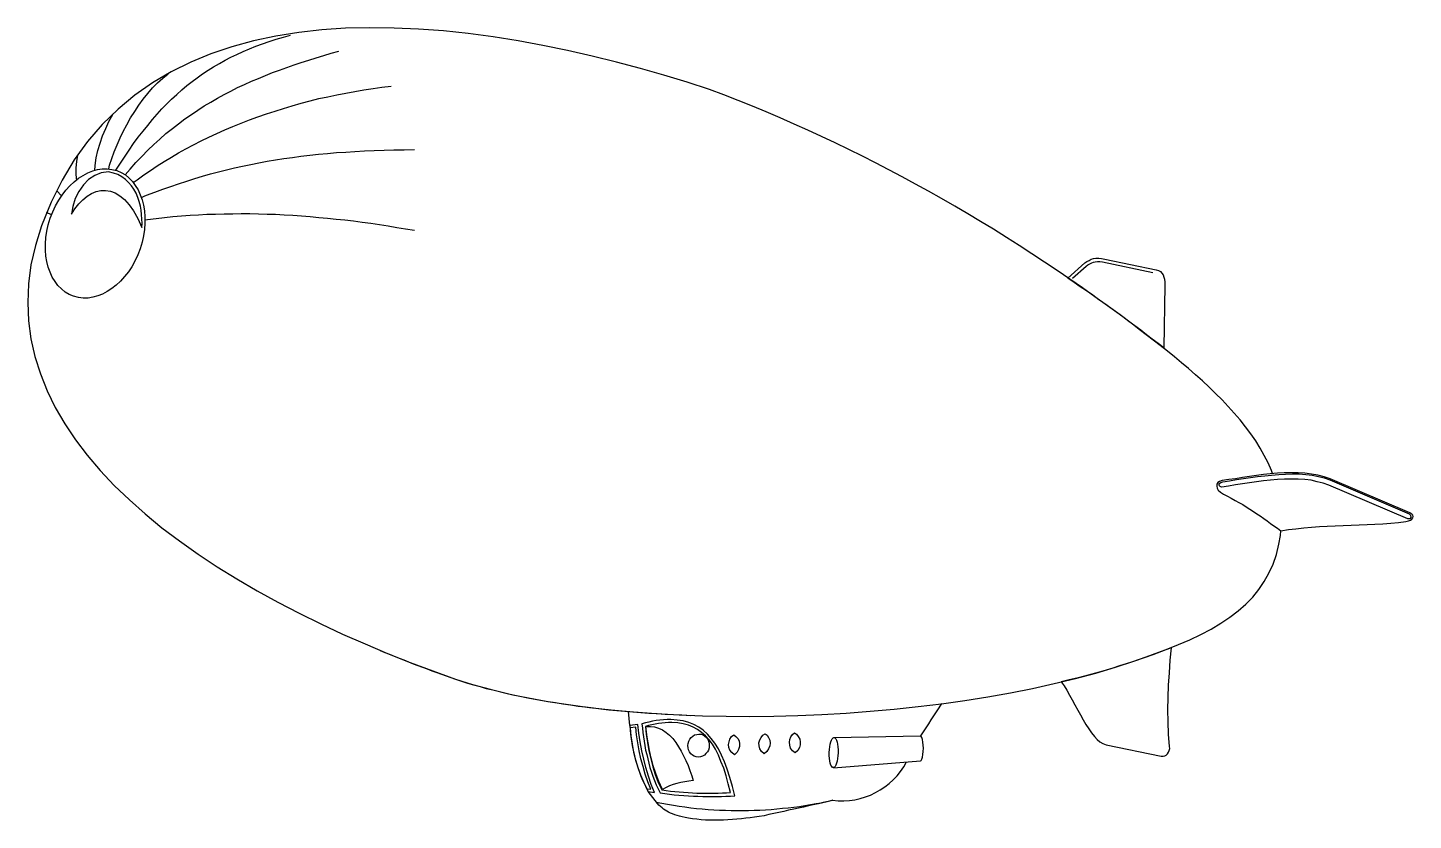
# Model space of a CAD drawing. Header units: metres. Extents: x 0 to 26.2, y -9.8 to 5.2.
import ezdxf

# ---------------------------------------------------------------- set-up
doc = ezdxf.new("R2010")
doc.units = ezdxf.units.M
doc.layers.add('Ceco.net 48', color=7, linetype='Continuous')

# ---------------------------------------------------------------- blocks, each defined once
blk = doc.blocks.new('Ballon')
for p, q in [((47.12, -46.5), (47.74, -46.76)), ((47.74, -46.76), (48.36, -47.02)), ((48.36, -47.02), (49, -47.28)), ((49, -47.28), (49.63, -47.52)), ((49.63, -47.52), (50.25, -47.78)), ((50.25, -47.78), (50.88, -48.01)), ((50.88, -48.01), (51.52, -48.28)), ((51.52, -48.28), (52.15, -48.51)), ((52.15, -48.51), (52.77, -48.75)), ((52.77, -48.75), (53.4, -48.98)), ((53.4, -48.98), (54.02, -49.22)), ((54.02, -49.22), (54.68, -49.46)), ((54.68, -49.46), (55.31, -49.67)), ((55.31, -49.67), (55.93, -49.9)), ((55.93, -49.9), (56.56, -50.14)), ((56.56, -50.14), (57.19, -50.35)), ((57.19, -50.35), (57.99, -50.62)), ((57.99, -50.62), (58.79, -50.86)), ((58.79, -50.86), (59.6, -51.09)), ((59.6, -51.09), (60.46, -51.34)), ((60.46, -51.34), (61.29, -51.57)), ((61.29, -51.57), (62.16, -51.78)), ((62.16, -51.78), (63.04, -52.01)), ((63.04, -52.01), (63.93, -52.23)), ((63.93, -52.23), (64.85, -52.42)), ((64.85, -52.42), (65.78, -52.61)), ((65.78, -52.61), (66.7, -52.8)), ((66.7, -52.8), (67.64, -52.98)), ((67.64, -52.98), (68.6, -53.15)), ((68.6, -53.15), (69.57, -53.33)), ((69.57, -53.33), (70.55, -53.48)), ((70.55, -53.48), (71.53, -53.64)), ((71.53, -53.64), (72.54, -53.79)), ((72.54, -53.79), (73.55, -53.93)), ((73.55, -53.93), (74.56, -54.06)), ((74.56, -54.06), (75.6, -54.18)), ((75.6, -54.18), (76.61, -54.31)), ((76.61, -54.31), (77.67, -54.43)), ((77.67, -54.43), (78.72, -54.52)), ((78.72, -54.52), (79.79, -54.61)), ((79.79, -54.61), (80.86, -54.71)), ((80.46, -56.52), (80.29, -54.66)), ((80.86, -54.71), (81.93, -54.8)), ((81.93, -54.8), (83.03, -54.88)), ((83.03, -54.88), (84.11, -54.95)), ((84.11, -54.95), (85.21, -55.02)), ((85.21, -55.02), (86.31, -55.07)), ((86.31, -55.07), (87.44, -55.13)), ((87.44, -55.13), (88.55, -55.18)), ((81.55, -56.38), (80.46, -56.52)), ((80.46, -56.52), (80.51, -57.13)), ((80.51, -57.13), (80.57, -57.71)), ((81.69, -57.56), (81.55, -56.38)), ((80.57, -57.71), (80.65, -58.3)), ((80.65, -58.3), (80.74, -58.89)), ((80.74, -58.89), (80.85, -59.46)), ((81.86, -58.73), (81.69, -57.56)), ((82.08, -59.9), (81.86, -58.73)), ((107.76, -58.15), (119.32, -57.93)), ((80.85, -59.46), (80.97, -60.03)), ((80.97, -60.03), (81.11, -60.6)), ((81.11, -60.6), (81.25, -61.15)), ((81.11, -60.6), (81.11, -60.6)), ((81.11, -60.6), (81.11, -60.6)), ((82.34, -61.04), (82.08, -59.9)), ((82.62, -62.16), (82.34, -61.04)), ((81.25, -61.15), (81.42, -61.7)), ((81.42, -61.7), (81.59, -62.26)), ((81.59, -62.26), (81.76, -62.79)), ((81.76, -62.79), (81.96, -63.32)), ((82.95, -63.3), (82.62, -62.16)), ((107.68, -62.18), (119.34, -61.24)), ((81.96, -63.32), (82.19, -63.84)), ((82.19, -63.84), (82.42, -64.35)), ((82.42, -64.35), (82.46, -64.44)), ((82.46, -64.44), (82.65, -64.87)), ((83.34, -64.42), (82.95, -63.3)), ((83.77, -65.49), (83.34, -64.42)), ((82.65, -64.87), (82.91, -65.37)), ((82.91, -65.37), (83.77, -65.49))]:
    blk.add_line(p, q)
for points in [[(166.39, -22.87), (166.22, -22.45), (165.79, -21.43), (165.27, -20.44), (164.72, -19.47), (164.12, -18.48), (163.46, -17.54), (162.77, -16.62), (162.04, -15.68), (161.26, -14.79), (160.46, -13.9), (159.63, -13.03), (158.77, -12.17), (157.89, -11.31), (157, -10.48), (156.08, -9.66), (155.16, -8.84), (154.21, -8.07), (153.28, -7.28), (152.33, -6.51), (151.37, -5.77), (150.43, -5.02), (149.49, -4.31), (148.57, -3.6), (147.66, -2.89), (146, -1.65), (144.33, -0.45), (142.63, 0.76), (140.96, 1.94), (139.28, 3.1), (137.6, 4.26), (135.89, 5.39), (134.2, 6.5), (132.49, 7.61), (130.8, 8.69), (129.08, 9.78), (127.35, 10.82), (125.64, 11.85), (123.91, 12.89), (122.15, 13.88), (120.41, 14.87), (118.66, 15.83), (116.89, 16.8), (115.11, 17.74), (113.33, 18.66), (111.55, 19.55), (109.74, 20.45), (107.92, 21.33), (106.1, 22.2), (104.28, 23.02), (102.43, 23.85), (100.58, 24.68), (98.71, 25.46), (96.85, 26.24), (94.96, 27), (93.06, 27.73), (91.14, 28.47), (88.13, 29.44), (85.02, 30.38), (81.89, 31.27), (78.69, 32.12), (75.43, 32.93), (72.16, 33.67), (68.85, 34.34), (65.55, 34.95), (62.21, 35.49), (58.88, 35.93), (55.55, 36.29), (52.25, 36.54), (48.96, 36.68), (45.7, 36.72), (42.49, 36.64), (39.32, 36.42), (36.22, 36.08), (33.16, 35.61), (30.19, 34.96), (27.3, 34.18), (24.49, 33.24), (21.78, 32.12), (19.18, 30.82), (16.69, 29.35), (14.31, 27.69), (12.08, 25.84), (9.97, 23.8), (8.01, 21.53), (6.22, 19.05), (4.59, 16.33), (3.12, 13.42), (1.83, 10.23)], [(11.78, 17.66), (12.31, 18.5), (12.92, 19.44), (13.56, 20.34), (14.16, 21.23), (14.78, 22.09), (15.41, 22.89), (16.04, 23.67), (16.67, 24.44), (17.29, 25.17), (17.93, 25.87), (18.59, 26.53), (19.24, 27.18), (19.92, 27.81), (20.59, 28.4), (21.26, 28.99), (21.97, 29.51), (22.65, 30.04), (23.37, 30.54), (24.1, 31.04), (24.85, 31.51), (25.62, 31.94), (26.38, 32.38), (27.17, 32.78), (27.97, 33.16), (28.8, 33.53), (29.63, 33.9), (30.51, 34.24), (31.38, 34.55), (32.28, 34.88), (33.22, 35.18), (34.17, 35.47), (35.13, 35.74)], [(13.01, 17.07), (13.68, 17.83), (14.46, 18.7), (15.25, 19.52), (16.05, 20.34), (16.86, 21.11), (17.68, 21.84), (18.48, 22.56), (19.33, 23.24), (20.16, 23.89), (21.02, 24.52), (21.88, 25.12), (22.72, 25.69), (23.6, 26.26), (24.48, 26.78), (25.37, 27.29), (26.25, 27.78), (27.15, 28.25), (28.05, 28.71), (28.97, 29.14), (29.89, 29.57), (30.83, 29.94), (31.77, 30.34), (32.71, 30.72), (33.66, 31.06), (34.64, 31.4), (35.6, 31.75), (36.57, 32.06), (37.57, 32.4), (38.54, 32.69), (39.57, 32.99), (40.57, 33.3), (41.59, 33.58)], [(10.82, 17.84), (10.95, 18.34), (11.25, 19.24), (11.56, 20.14), (11.94, 21.05), (12.34, 21.98), (12.76, 22.87), (13.23, 23.76), (13.76, 24.66), (14.3, 25.51), (14.86, 26.35), (15.45, 27.16), (16.07, 27.92), (16.7, 28.67), (17.36, 29.36), (18.07, 29.99), (18.76, 30.57)], [(14.11, 16.02), (14.62, 16.41), (15.51, 17.05), (16.39, 17.65), (17.3, 18.26), (18.25, 18.84), (19.2, 19.42), (20.15, 20), (21.15, 20.54), (22.17, 21.06), (23.19, 21.6), (24.22, 22.08), (25.29, 22.59), (26.35, 23.06), (27.43, 23.51), (28.54, 23.96), (29.64, 24.4), (30.77, 24.81), (31.91, 25.2), (33.06, 25.58), (34.2, 25.94), (35.36, 26.29), (36.55, 26.62), (37.73, 26.94), (38.91, 27.24), (40.11, 27.5), (41.3, 27.75), (42.52, 27.99), (43.71, 28.2), (44.92, 28.42), (46.15, 28.6), (47.35, 28.77), (48.58, 28.9)], [(8.95, 17.65), (9, 18.31), (9.16, 19.32), (9.39, 20.31), (9.68, 21.31), (10.01, 22.28), (10.42, 23.23), (10.85, 24.18), (11.36, 25.11)], [(15.17, 14.05), (15.88, 14.33), (16.98, 14.75), (18.05, 15.15), (19.11, 15.52), (20.17, 15.87), (21.26, 16.21), (22.32, 16.56), (23.37, 16.86), (24.44, 17.18), (25.51, 17.45), (26.58, 17.72), (27.65, 17.99), (28.72, 18.23), (29.8, 18.45), (30.91, 18.66), (32.02, 18.87), (33.12, 19.05), (34.25, 19.23), (35.37, 19.38), (36.52, 19.53), (37.69, 19.68), (38.86, 19.8), (40.05, 19.91), (41.26, 20.02), (42.5, 20.1), (43.74, 20.18), (45, 20.25), (46.31, 20.31), (47.62, 20.35), (48.95, 20.38), (50.33, 20.41), (51.71, 20.43)], [(6.56, 16.31), (6.49, 17.12), (6.49, 17.98), (6.56, 18.82), (6.72, 19.7)], [(11.9, 17.63), (12.49, 17.37), (13.05, 17.05), (13.53, 16.64), (14, 16.17), (14.38, 15.63), (14.76, 15.06), (15.04, 14.4), (15.28, 13.73), (15.47, 12.99), (15.59, 12.23), (15.66, 11.44), (15.67, 10.61), (15.6, 9.77), (15.47, 8.91), (15.29, 8.06), (15.03, 7.18), (14.7, 6.35), (14.32, 5.54), (13.9, 4.77), (13.45, 4.09), (12.92, 3.45), (12.41, 2.85), (11.83, 2.33), (11.24, 1.85), (10.64, 1.46), (10, 1.13), (9.35, 0.87), (8.71, 0.69), (8.07, 0.59), (7.42, 0.58), (6.78, 0.66), (6.14, 0.82), (5.55, 1.07), (4.99, 1.39), (4.51, 1.81), (4.03, 2.27), (3.65, 2.82), (3.28, 3.39), (3, 4.04), (2.75, 4.72), (2.57, 5.46), (2.44, 6.21), (2.38, 7), (2.37, 7.84), (2.44, 8.68), (2.57, 9.54), (2.75, 10.38), (3.01, 11.26), (3.34, 12.1), (3.71, 12.9), (4.14, 13.67), (4.59, 14.36), (5.11, 15), (5.63, 15.59), (6.21, 16.12), (6.8, 16.59), (7.4, 16.99), (8.04, 17.32), (8.69, 17.57), (9.32, 17.75), (9.97, 17.85), (10.62, 17.87), (11.25, 17.79), (11.9, 17.63)], [(10.79, 17.44), (9.83, 17.33), (8.95, 16.97), (8.14, 16.44), (7.44, 15.71), (6.85, 14.84), (6.36, 13.88), (6.04, 12.83), (5.84, 11.78), (6.31, 12.52), (6.83, 13.16), (7.37, 13.72), (7.93, 14.2), (8.53, 14.57), (9.15, 14.83), (9.78, 14.96), (10.41, 14.98), (11.06, 14.87), (11.68, 14.64), (12.33, 14.27), (12.95, 13.75), (13.56, 13.05), (14.14, 12.23), (14.7, 11.2), (15.24, 10.02), (15.28, 10.59), (15.26, 11.13), (15.23, 11.74), (15.17, 12.32), (15.06, 12.89), (14.9, 13.49), (14.7, 14.05), (14.48, 14.59), (14.2, 15.12), (13.88, 15.6), (13.49, 16.05), (13.08, 16.45), (12.58, 16.79), (12.04, 17.08), (11.46, 17.3), (10.79, 17.44)], [(4.51, 14.24), (3.87, 14.91)], [(3.19, 11.73), (2.5, 12.04)], [(15.66, 11.06), (16.01, 11.11), (17.15, 11.23), (18.29, 11.36), (19.41, 11.49), (20.55, 11.59), (21.7, 11.65), (22.84, 11.73), (23.96, 11.78), (25.11, 11.82), (26.26, 11.84), (27.41, 11.86), (28.55, 11.88), (29.69, 11.88), (30.83, 11.85), (31.99, 11.81), (33.13, 11.78), (34.28, 11.72), (35.44, 11.66), (36.59, 11.57), (37.74, 11.49), (38.91, 11.37), (40.05, 11.26), (41.22, 11.15), (42.37, 11.04), (43.53, 10.9), (44.69, 10.73), (45.86, 10.59), (47.01, 10.4), (48.17, 10.24), (49.35, 10.04), (50.51, 9.85), (51.69, 9.66)], [(1.83, 10.23), (1.02, 7.6), (0.43, 5.02), (0.11, 2.5), (0, 0), (0.11, -2.46), (0.43, -4.87), (0.96, -7.21), (1.69, -9.54), (2.59, -11.81), (3.68, -14.04), (4.94, -16.2), (6.39, -18.34), (7.95, -20.41), (9.7, -22.46), (11.57, -24.44), (13.59, -26.37), (15.71, -28.26), (17.94, -30.11), (20.3, -31.87), (22.76, -33.63), (25.32, -35.31), (27.93, -36.95), (30.66, -38.53), (33.44, -40.05), (36.27, -41.53), (39.16, -42.96), (42.09, -44.33), (45.09, -45.63), (48.07, -46.91), (51.11, -48.11), (54.15, -49.24), (57.19, -50.35), (59.43, -51.05), (61.79, -51.7), (64.26, -52.29), (66.84, -52.84), (69.5, -53.31), (72.26, -53.74), (75.09, -54.12), (77.98, -54.44), (80.96, -54.73), (83.98, -54.94), (87.06, -55.12), (90.17, -55.23), (93.33, -55.29), (96.52, -55.31), (99.72, -55.28), (102.93, -55.2), (106.15, -55.05), (109.38, -54.87), (112.6, -54.63), (115.8, -54.34), (118.99, -54), (122.13, -53.62), (125.24, -53.18), (128.32, -52.7), (131.34, -52.17), (134.3, -51.57), (137.18, -50.93), (140.02, -50.25), (142.75, -49.52), (145.4, -48.75), (147.96, -47.91), (150.43, -47.05), (152.15, -46.4), (153.8, -45.73), (155.34, -45.07), (156.81, -44.37), (158.18, -43.64), (159.48, -42.88), (160.67, -42.06), (161.77, -41.23), (162.79, -40.32), (163.72, -39.38), (164.53, -38.38), (165.27, -37.31), (165.9, -36.17), (166.44, -34.96), (166.89, -33.68), (167.23, -32.3), (167.42, -31.14), (167.49, -30.53)], [(139.03, 3.26), (141.29, 5.28), (141.57, 5.48), (141.86, 5.62), (142.15, 5.77), (142.46, 5.86), (142.77, 5.9), (143.14, 5.9), (143.52, 5.87), (143.97, 5.8), (150.84, 4.37), (151.13, 4.28), (151.39, 4.12), (151.58, 3.93), (151.74, 3.71), (151.86, 3.4), (151.92, 3.1), (151.98, 2.73), (151.97, 2.31), (151.85, -6.07), (151.08, -5.5), (150.3, -4.89), (149.54, -4.32), (148.76, -3.71), (147.97, -3.13), (147.16, -2.55), (146.38, -1.94), (145.56, -1.36), (144.78, -0.78), (143.97, -0.19), (143.15, 0.37), (142.34, 0.96), (141.5, 1.55), (140.68, 2.11), (139.87, 2.69), (139.03, 3.26)], [(139.65, 3.26), (141.46, 4.83), (141.71, 5.01), (141.95, 5.16), (142.21, 5.29), (142.43, 5.37), (142.68, 5.45), (142.97, 5.47), (143.28, 5.46), (143.63, 5.41), (150.37, 4)], [(159.64, -23.8), (159.3, -23.91), (159.08, -24.07), (158.93, -24.3), (158.91, -24.53), (158.98, -24.81), (159.13, -25.07), (159.42, -25.34), (159.8, -25.6), (160.34, -25.87), (160.85, -26.16), (161.37, -26.45), (161.88, -26.74), (162.39, -27.02), (162.87, -27.31), (163.35, -27.62), (163.83, -27.92), (164.29, -28.23), (164.74, -28.53), (165.22, -28.86), (165.67, -29.19), (166.12, -29.52), (166.57, -29.85), (167.02, -30.18), (167.47, -30.53), (168.49, -30.35), (169.5, -30.23), (170.54, -30.11), (171.57, -30.01), (172.63, -29.95), (173.68, -29.88), (174.75, -29.85), (175.83, -29.79), (176.87, -29.75), (177.95, -29.71), (179.02, -29.68), (180.06, -29.64), (181.12, -29.57), (182.17, -29.51), (183.2, -29.41), (184.21, -29.28), (184.54, -29.2), (184.82, -29.1), (185.01, -28.96), (185.13, -28.78), (185.19, -28.61), (185.12, -28.44), (184.97, -28.28), (184.74, -28.12), (174.06, -23.58), (173.26, -23.31), (172.43, -23.08), (171.58, -22.93), (170.69, -22.82), (169.8, -22.76), (168.89, -22.75), (167.95, -22.76), (167.03, -22.83), (166.08, -22.89), (165.15, -23.01), (164.22, -23.12), (163.28, -23.27), (162.34, -23.41), (161.43, -23.55), (160.52, -23.67), (159.64, -23.8)], [(184.47, -28.92), (173.89, -24.4), (173.14, -24.14), (172.35, -23.95), (171.53, -23.77), (170.67, -23.67), (169.8, -23.62), (168.89, -23.61), (167.98, -23.63), (167.06, -23.67), (166.11, -23.75), (165.18, -23.85), (164.22, -23.96), (163.28, -24.1), (162.35, -24.24), (161.41, -24.38), (160.5, -24.53), (159.61, -24.68), (159.48, -24.65), (159.36, -24.6), (159.28, -24.5), (159.23, -24.39), (159.25, -24.29), (159.33, -24.15), (159.48, -24.05), (159.75, -23.98), (160.64, -23.83), (161.55, -23.68), (162.49, -23.54), (163.43, -23.4), (164.37, -23.26), (165.33, -23.15), (166.25, -23.06), (167.21, -22.97), (168.12, -22.93), (169.04, -22.91), (169.94, -22.92), (170.81, -22.97), (171.68, -23.08), (172.5, -23.25), (173.29, -23.44), (174.04, -23.7), (184.62, -28.23), (184.83, -28.43), (184.85, -28.72), (184.74, -28.9), (184.47, -28.92)], [(138.14, -50.69), (138.52, -51.23), (138.89, -51.83), (139.25, -52.47), (139.6, -53.12), (139.96, -53.79), (140.34, -54.47), (140.69, -55.11), (141.08, -55.76), (141.44, -56.39), (141.81, -56.98), (142.16, -57.52), (142.56, -58), (142.94, -58.39), (143.31, -58.73), (143.7, -58.96), (144.12, -59.1), (151.5, -60.65), (151.74, -60.65), (151.96, -60.59), (152.16, -60.48), (152.35, -60.33), (152.47, -60.12), (152.57, -59.89), (152.63, -59.61), (152.61, -59.32), (152.49, -57.69), (152.41, -56.06), (152.39, -54.42), (152.42, -52.79), (152.48, -51.14), (152.59, -49.5), (152.71, -47.82), (152.88, -46.14), (152, -46.47), (151.13, -46.79), (150.29, -47.1), (149.42, -47.41), (148.55, -47.7), (147.68, -48.01), (146.82, -48.3), (145.93, -48.58), (145.04, -48.86), (144.13, -49.13), (143.19, -49.41), (142.22, -49.67), (141.26, -49.94), (140.24, -50.19), (139.21, -50.44), (138.14, -50.69)], [(81.27, -56.74), (80.52, -56.84), (80.63, -57.93), (80.79, -59.03), (80.98, -60.08), (81.23, -61.12), (81.54, -62.14), (81.88, -63.12), (82.28, -64.06), (82.73, -64.99), (83.26, -65.05), (82.87, -64.06), (82.54, -63.03), (82.24, -62.01), (81.96, -60.99), (81.74, -59.93), (81.55, -58.87), (81.38, -57.8), (81.27, -56.74)], [(82.09, -56.29), (82.15, -56.87), (82.23, -57.46), (82.29, -58.04), (82.38, -58.63), (82.48, -59.23), (82.59, -59.82), (82.73, -60.42), (82.87, -60.99), (83, -61.59), (83.16, -62.17), (83.35, -62.76), (83.55, -63.32), (83.77, -63.88), (83.99, -64.45), (84.24, -64.99), (84.51, -65.54), (85.14, -65.62), (85.77, -65.71), (86.41, -65.79), (87.04, -65.84), (87.68, -65.9), (88.32, -65.93), (88.97, -65.96), (89.58, -65.98), (90.23, -66.01), (90.85, -66.02), (91.47, -66.02), (92.1, -66.02), (92.72, -66.02), (93.32, -65.99), (93.92, -65.96), (94.53, -65.93), (94.2, -64.67), (93.85, -63.48), (93.5, -62.39), (93.11, -61.4), (92.73, -60.49), (92.31, -59.65), (91.85, -58.9), (91.36, -58.26), (90.85, -57.68), (90.29, -57.17), (89.7, -56.77), (89.05, -56.4), (88.35, -56.12), (87.62, -55.91), (86.81, -55.8), (85.94, -55.72), (85.48, -55.73), (84.97, -55.78), (84.49, -55.83), (83.99, -55.88), (83.51, -55.96), (83.02, -56.07), (82.55, -56.18), (82.09, -56.29)], [(82.56, -56.65), (82.67, -57.73), (82.83, -58.81), (83.02, -59.91), (83.26, -60.97), (83.53, -62.04), (83.88, -63.1), (84.28, -64.15), (84.75, -65.15), (85.33, -65.22), (85.91, -65.29), (86.49, -65.36), (87.08, -65.41), (87.67, -65.45), (88.26, -65.5), (88.85, -65.54), (89.41, -65.56), (90.01, -65.58), (90.58, -65.57), (91.15, -65.58), (91.72, -65.57), (92.29, -65.56), (92.84, -65.55), (93.39, -65.53), (93.94, -65.5), (93.64, -64.32), (93.33, -63.24), (93.02, -62.24), (92.66, -61.33), (92.32, -60.48), (91.91, -59.72), (91.51, -59.04), (91.06, -58.45), (90.57, -57.91), (90.07, -57.47), (89.53, -57.07), (88.92, -56.76), (88.3, -56.5), (87.61, -56.33), (86.88, -56.2), (86.09, -56.14), (85.65, -56.15), (85.2, -56.19), (84.75, -56.22), (84.29, -56.28), (83.84, -56.34), (83.41, -56.43), (82.97, -56.52), (82.56, -56.65)], [(82.63, -56.69), (83.23, -56.66), (83.79, -56.72), (84.32, -56.89), (84.84, -57.13), (85.32, -57.46), (85.79, -57.84), (86.21, -58.29), (86.62, -58.82), (87, -59.37), (87.34, -59.96), (87.67, -60.6), (87.98, -61.23), (88.26, -61.89), (88.51, -62.57), (88.76, -63.24), (88.96, -63.88), (88.37, -63.96), (87.81, -64.05), (87.29, -64.15), (86.77, -64.28), (86.27, -64.43), (85.79, -64.62), (85.31, -64.83), (84.84, -65.07), (84.34, -64), (83.94, -62.96), (83.58, -61.92), (83.33, -60.91), (83.1, -59.88), (82.93, -58.83), (82.76, -57.78), (82.63, -56.69)], [(89.99, -57.71), (90.26, -57.79), (90.51, -57.95), (90.71, -58.12), (90.89, -58.37), (91, -58.62), (91.09, -58.9), (91.1, -59.21), (91.07, -59.52), (90.98, -59.81), (90.85, -60.07), (90.65, -60.29), (90.45, -60.48), (90.19, -60.63), (89.94, -60.71), (89.64, -60.75), (89.36, -60.72), (89.09, -60.64), (88.84, -60.48), (88.62, -60.3), (88.46, -60.06), (88.33, -59.8), (88.26, -59.53), (88.22, -59.23), (88.26, -58.93), (88.34, -58.64), (88.51, -58.36), (88.68, -58.14), (88.9, -57.95), (89.14, -57.79), (89.42, -57.72), (89.71, -57.68), (89.99, -57.71)], [(94.36, -57.79), (94.66, -57.99), (94.91, -58.27), (95.08, -58.59), (95.15, -58.97), (95.15, -59.36), (95.02, -59.75), (94.81, -60.12), (94.46, -60.44), (94.1, -60.15), (93.86, -59.84), (93.72, -59.48), (93.68, -59.08), (93.73, -58.7), (93.86, -58.34), (94.08, -58.02), (94.36, -57.79)], [(98.55, -57.63), (98.82, -57.84), (99.01, -58.15), (99.17, -58.49), (99.22, -58.89), (99.17, -59.27), (99.03, -59.66), (98.78, -60.02), (98.41, -60.3), (98.06, -60), (97.84, -59.64), (97.74, -59.26), (97.72, -58.86), (97.83, -58.47), (98.01, -58.12), (98.25, -57.83), (98.55, -57.63)], [(102.49, -57.52), (102.77, -57.71), (102.99, -57.99), (103.18, -58.34), (103.26, -58.7), (103.25, -59.11), (103.15, -59.48), (102.91, -59.87), (102.56, -60.19), (102.2, -59.9), (101.96, -59.57), (101.84, -59.18), (101.81, -58.78), (101.87, -58.41), (101.99, -58.07), (102.21, -57.75), (102.49, -57.52)], [(107.59, -66.53), (106.99, -66.67), (106.33, -66.84), (105.65, -66.99), (105, -67.13), (104.34, -67.28), (103.69, -67.43), (103.04, -67.58), (102.38, -67.73), (101.7, -67.87), (101.05, -68.02), (100.39, -68.17), (99.71, -68.31), (99.07, -68.44), (98.41, -68.59), (97.74, -68.7), (97.15, -68.79), (96.56, -68.87), (95.98, -68.93), (95.39, -68.99), (94.78, -69.05), (94.18, -69.1), (93.57, -69.15), (92.99, -69.19), (92.39, -69.19), (91.79, -69.2), (91.19, -69.2), (90.6, -69.18), (90.01, -69.14), (89.43, -69.07), (88.85, -69), (88.3, -68.91), (87.87, -68.84), (87.47, -68.76), (87.1, -68.66), (86.78, -68.56), (86.47, -68.47), (86.18, -68.36), (85.91, -68.25), (85.66, -68.12), (85.42, -67.99), (85.19, -67.87), (84.99, -67.7), (84.79, -67.55), (84.59, -67.38), (84.37, -67.18), (84.18, -66.98), (82.91, -65.37)], [(84.01, -66.76), (84.74, -66.92), (85.52, -67.05), (86.29, -67.19), (87.08, -67.3), (87.83, -67.41), (88.61, -67.52), (89.4, -67.61), (90.16, -67.69), (90.93, -67.74), (91.69, -67.8), (92.47, -67.83), (93.24, -67.87), (94.01, -67.9), (94.79, -67.9), (95.54, -67.91), (96.32, -67.89), (97.08, -67.87), (97.84, -67.84), (98.6, -67.8), (99.37, -67.75), (100.11, -67.67), (100.88, -67.6), (101.62, -67.52), (102.39, -67.45), (103.14, -67.34), (103.86, -67.21), (104.61, -67.11), (105.37, -66.98), (106.1, -66.85), (106.83, -66.69), (107.56, -66.53)]]:
    blk.add_lwpolyline(points)
for centre, radius, start, end in [((558.58, -341.08), 522.61, 146.6292, 147.1936), ((108.81, -56.83), 9.78, 262.6617, 332.1821)]:
    blk.add_arc(centre, radius, start, end)
blk.add_ellipse((107.72, -60.16), major_axis=(0.04, 2.01), ratio=0.295366)
blk.add_ellipse((119.32, -59.59), major_axis=(0, 1.66), ratio=0.233064, start_param=3.141593, end_param=6.292129)

msp = doc.modelspace()

# ---------------------------------------------------------------- block references
at = {"layer": 'Ceco.net 48', "xscale": 0.1415638, "yscale": 0.1415638, "zscale": 0.1415638}
msp.add_blockref('Ballon', (0, 0), dxfattribs=at)

doc.saveas('drawing.dxf')
